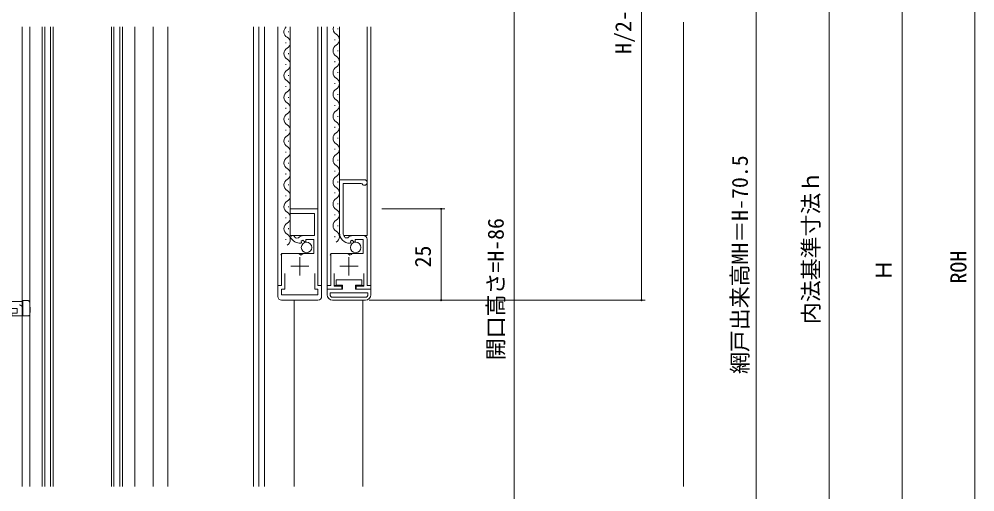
# Model space of a CAD drawing. Units: millimetres, scale not verified. Extents: x -495 to 495, y -800 to 801.
# Drawn here: x -298.8 to -36.5, y 144 to 273.7 of the extents above; entities that cross this region are included whole.
import ezdxf
from ezdxf.enums import TextEntityAlignment as Align

# ---------------------------------------------------------------- set-up
doc = ezdxf.new("R2010")
doc.units = ezdxf.units.MM
doc.header["$LTSCALE"] = 4
doc.linetypes.add('DOUBLE_CHAIN2', pattern=[12.8, 9, -1, 0.6, -0.6, 0.6, -1])
for name, color, linetype, lineweight in [('0-2_YKK_ZWAK', 6, 'Continuous', 9), ('0-3_YKK_11', 2, 'Continuous', 9), ('0-4_YKK_12', 4, 'Continuous', 9), ('0-5_YKK_13', 7, 'Continuous', 9), ('0-7_YSS_K', 3, 'Continuous', 9)]:
    doc.layers.add(name, color=color, linetype=linetype, lineweight=lineweight)
doc.styles.add('ＭＳ ゴシック', font='')
doc.styles.get('ＭＳ ゴシック').set_extended_font_data('MS Gothic')

msp = doc.modelspace()

# ---------------------------------------------------------------- linework, layer by layer
at = {"layer": '0-2_YKK_ZWAK'}
for p, q in [((-36.484, 378.586), (-36.484, 34.586)), ((-56.48, 373.586), (-56.48, 34.586)), ((-127.985, 354.09), (-127.985, 196.59)), ((-96.481, 353.59), (-96.481, 64.09)), ((-76.474, 343.579), (-76.482, 74.582)), ((-162.985, 338.087), (-162.985, 64.086)), ((-199.283, 221.59), (-181.985, 221.59)), ((-182.985, 221.59), (-182.985, 196.59)), ((-202.785, 196.59), (-126.985, 196.59)), ((-199.283, 196.59), (-181.985, 196.59))]:
    msp.add_line(p, q, dxfattribs=at)
for centre, start, end in [((-182.985, 221.59), 90, 270), ((-182.985, 221.59), 270, 90), ((-182.985, 196.59), 90, 270), ((-182.985, 196.59), 270, 90), ((-127.985, 196.59), 90, 270), ((-127.985, 196.59), 270, 90)]:
    msp.add_arc(centre, 0.159, start, end, dxfattribs=at)
at = {"layer": '0-3_YKK_11'}
for p, q in [((-297.986, 145.507), (-297.986, 271.51)), ((-295.886, 145.507), (-295.886, 271.51)), ((-292.486, 145.507), (-292.486, 271.51)), ((-291.786, 271.51), (-291.786, 145.507)), ((-290.186, 145.507), (-290.186, 271.51)), ((-289.486, 271.51), (-289.486, 145.507)), ((-273.486, 145.507), (-273.486, 271.51)), ((-272.786, 271.51), (-272.786, 145.507)), ((-271.186, 145.507), (-271.186, 271.51)), ((-270.486, 271.51), (-270.486, 145.507)), ((-267.086, 271.51), (-267.086, 145.507)), ((-261.986, 271.51), (-261.986, 215.086)), ((-261.986, 271.51), (-261.986, 145.507)), ((-257.986, 145.507), (-257.986, 271.51)), ((-257.986, 215.086), (-257.986, 271.51)), ((-234.486, 145.507), (-234.486, 271.51)), ((-232.986, 271.51), (-232.986, 145.507)), ((-231.486, 145.507), (-231.486, 271.51)), ((-227.785, 271.51), (-227.785, 200.59)), ((-224.886, 270.09), (-224.886, 270.29)), ((-224.385, 214.289), (-224.385, 271.51)), ((-216.785, 214.289), (-216.785, 271.51)), ((-215.785, 200.59), (-215.785, 271.51)), ((-214.286, 271.51), (-214.286, 200.589)), ((-211.386, 270.89), (-211.386, 271.09)), ((-210.886, 214.289), (-210.886, 271.51)), ((-203.286, 214.289), (-203.286, 271.51)), ((-202.286, 200.589), (-202.286, 271.51)), ((-212.146, 267.89), (-212.146, 268.09)), ((-225.646, 267.09), (-225.646, 267.29)), ((-211.386, 264.89), (-211.386, 265.09)), ((-224.886, 264.09), (-224.886, 264.29)), ((-225.646, 261.09), (-225.646, 261.29)), ((-212.146, 261.89), (-212.146, 262.09)), ((-224.886, 258.09), (-224.886, 258.29)), ((-211.386, 258.89), (-211.386, 259.09)), ((-225.646, 255.09), (-225.646, 255.29)), ((-212.146, 255.89), (-212.146, 256.09)), ((-224.886, 252.09), (-224.886, 252.29)), ((-211.386, 252.89), (-211.386, 253.09)), ((-225.646, 249.09), (-225.646, 249.29)), ((-212.146, 249.89), (-212.146, 250.09)), ((-211.386, 246.89), (-211.386, 247.09)), ((-224.886, 246.09), (-224.886, 246.29)), ((-212.146, 243.89), (-212.146, 244.09)), ((-225.646, 243.09), (-225.646, 243.29)), ((-224.886, 240.09), (-224.886, 240.29)), ((-211.386, 240.89), (-211.386, 241.09)), ((-225.646, 237.09), (-225.646, 237.29)), ((-212.146, 237.891), (-212.146, 238.091)), ((-224.886, 234.09), (-224.886, 234.29)), ((-211.386, 234.891), (-211.386, 235.091)), ((-225.646, 231.09), (-225.646, 231.29)), ((-212.146, 231.891), (-212.146, 232.091)), ((-224.886, 228.09), (-224.886, 228.29)), ((-211.386, 228.891), (-211.386, 229.091)), ((-212.146, 225.891), (-212.146, 226.091)), ((-225.646, 225.09), (-225.646, 225.29)), ((-211.386, 222.891), (-211.386, 223.091)), ((-224.886, 222.09), (-224.886, 222.29)), ((-225.646, 219.09), (-225.646, 219.29)), ((-212.146, 219.891), (-212.146, 220.091)), ((-224.886, 216.09), (-224.886, 216.29)), ((-211.386, 216.891), (-211.386, 217.091)), ((-225.646, 213.09), (-225.646, 213.29)), ((-224.385, 214.289), (-220.73, 214.289)), ((-216.786, 214.289), (-216.785, 214.289)), ((-212.146, 213.891), (-212.146, 214.091)), ((-210.886, 214.289), (-210.772, 214.289)), ((-209.708, 214.289), (-203.286, 214.289)), ((-261.986, 212.086), (-261.986, 145.507)), ((-257.986, 145.507), (-257.986, 212.086)), ((-226.485, 209.389), (-218.585, 209.389)), ((-212.986, 209.389), (-205.086, 209.389)), ((-227.785, 200.59), (-227.493, 200.59)), ((-216.069, 200.59), (-215.785, 200.59)), ((-214.286, 200.589), (-214, 200.589)), ((-212.368, 200.589), (-210.035, 200.589)), ((-206.535, 200.589), (-204.203, 200.589)), ((-202.575, 200.589), (-202.286, 200.589)), ((-223.286, 145.507), (-223.286, 196.59)), ((-204.486, 145.507), (-204.486, 196.59))]:
    msp.add_line(p, q, dxfattribs=at)
at = {"layer": '0-3_YKK_11', "linetype": 'DOUBLE_CHAIN2'}
for p, q in [((-298.022, 196.257), (-349.822, 196.257)), ((-297.822, 196.057), (-298.022, 196.257)), ((-297.822, 196.057), (-297.822, 192.257)), ((-297.822, 192.257), (-317.822, 192.257))]:
    msp.add_line(p, q, dxfattribs=at)
at = {"layer": '0-3_YKK_11'}
for centre, radius, start, end in [((-224.428, 270.19), 1.718, 129.83178, 240.79746), ((-210.928, 270.99), 1.718, 162.4138, 240.79746), ((-226.105, 267.19), 1.718, 299.20254, 60.79746), ((-212.605, 267.99), 1.718, 299.20254, 60.79746), ((-224.428, 264.19), 1.718, 119.20022, 240.79978), ((-210.928, 264.99), 1.718, 119.20022, 240.79978), ((-226.105, 261.19), 1.718, 299.20254, 60.79746), ((-212.605, 261.99), 1.718, 299.20254, 60.79746), ((-210.928, 258.99), 1.718, 119.20254, 240.79746), ((-224.428, 258.19), 1.718, 119.20254, 240.79746), ((-212.605, 255.99), 1.718, 299.20254, 60.79746), ((-226.105, 255.19), 1.718, 299.20254, 60.79746), ((-210.928, 252.99), 1.718, 119.20254, 240.79746), ((-224.428, 252.19), 1.718, 119.20254, 240.79746), ((-226.105, 249.19), 1.718, 299.20254, 60.79746), ((-212.605, 249.99), 1.718, 299.20254, 60.79746), ((-224.428, 246.19), 1.718, 119.20254, 240.79746), ((-210.928, 246.99), 1.718, 119.20254, 240.79746), ((-226.105, 243.19), 1.718, 299.20254, 60.79746), ((-212.605, 243.99), 1.718, 299.20254, 60.79746), ((-224.428, 240.19), 1.718, 119.20022, 240.79978), ((-210.928, 240.991), 1.718, 119.20022, 240.79978), ((-212.605, 237.991), 1.718, 299.20254, 60.79746), ((-226.105, 237.19), 1.718, 299.20254, 60.79746), ((-210.928, 234.991), 1.718, 119.20254, 240.79746), ((-224.428, 234.19), 1.718, 119.20254, 240.79746), ((-212.605, 231.991), 1.718, 299.20254, 60.79746), ((-226.105, 231.19), 1.718, 299.20254, 60.79746), ((-224.428, 228.19), 1.718, 119.20254, 240.79746), ((-210.928, 228.991), 1.718, 119.20254, 240.79746), ((-226.105, 225.19), 1.718, 299.20254, 60.79746), ((-212.605, 225.991), 1.718, 299.20254, 60.79746), ((-224.428, 222.19), 1.718, 119.20254, 240.79746), ((-210.928, 222.991), 1.718, 119.20254, 240.79746), ((-226.105, 219.19), 1.718, 299.20254, 60.79746), ((-212.605, 219.991), 1.718, 299.20254, 60.79746), ((-210.928, 216.991), 1.718, 119.20022, 240.79978), ((-224.428, 216.19), 1.718, 119.20022, 240.79978), ((-212.605, 213.991), 1.718, 299.20254, 60.79746), ((-226.105, 213.19), 1.718, 299.20254, 60.79746), ((-226.485, 208.889), 0.5, 90, 180), ((-212.986, 208.889), 0.5, 90, 180)]:
    msp.add_arc(centre, radius, start, end, dxfattribs=at)
at = {"layer": '0-4_YKK_12'}
for p, q in [((-202.285, 199.59), (-206.535, 199.59)), ((-202.285, 198.09), (-202.285, 199.59)), ((-213.485, 198.59), (-213.485, 198.09)), ((-203.085, 198.59), (-213.485, 198.59)), ((-212.785, 197.39), (-203.785, 197.39)), ((-203.085, 198.09), (-203.085, 198.59)), ((-212.785, 196.59), (-203.785, 196.59))]:
    msp.add_line(p, q, dxfattribs=at)
at = {"layer": '0-4_YKK_12', "linetype": 'DOUBLE_CHAIN2'}
for p, q in [((-297.822, 193.557), (-297.822, 195.975)), ((-296.406, 196.457), (-296.906, 196.457)), ((-297.822, 193.222), (-297.822, 193.557)), ((-297.822, 193.222), (-297.822, 192.257)), ((-297.822, 192.257), (-296.35, 192.257))]:
    msp.add_line(p, q, dxfattribs=at)
at = {"layer": '0-4_YKK_12'}
for points in [[(-206.535, 199.59), (-206.535, 200.69), (-204.785, 200.69), (-204.785, 202.19), (-211.785, 202.19), (-211.785, 200.69), (-210.035, 200.69), (-210.035, 199.59)], [(-210.035, 199.59), (-214.285, 199.59), (-214.285, 198.09)]]:
    msp.add_lwpolyline(points, dxfattribs=at)
at = {"layer": '0-4_YKK_12', "linetype": 'DOUBLE_CHAIN2'}
for points in [[(-296.906, 196.457), (-297.822, 196.457), (-297.822, 195.975)], [(-295.85, 192.74), (-295.822, 193.557), (-295.906, 195.975)]]:
    msp.add_lwpolyline(points, dxfattribs=at)
at = {"layer": '0-4_YKK_12'}
for centre in [(-219.931, 211.04), (-206.435, 211.04)]:
    msp.add_circle(centre, 1.45, dxfattribs=at)
for centre, radius, start, end in [((-212.785, 198.09), 1.5, 180, 270), ((-212.785, 198.09), 0.7, 180, 270), ((-203.785, 198.09), 1.5, 270, 0), ((-203.785, 198.09), 0.7, 270, 0)]:
    msp.add_arc(centre, radius, start, end, dxfattribs=at)
at = {"layer": '0-4_YKK_12', "linetype": 'DOUBLE_CHAIN2'}
for centre, start, end in [((-296.406, 195.957), 2, 90), ((-296.35, 192.757), 270, 358)]:
    msp.add_arc(centre, 0.5, start, end, dxfattribs=at)
at = {"layer": '0-5_YKK_13'}
for p, q in [((-222.146, 213.657), (-222.794, 213.587)), ((-209.284, 213.703), (-208.591, 213.712)), ((-207.185, 214.29), (-204.285, 214.289)), ((-221.786, 208.39), (-221.786, 203.39)), ((-208.285, 208.39), (-208.285, 203.39)), ((-224.286, 205.89), (-219.286, 205.89)), ((-210.785, 205.89), (-205.785, 205.89)), ((-225.886, 203.89), (-225.886, 199.59)), ((-226.785, 196.59), (-216.785, 196.59))]:
    msp.add_line(p, q, dxfattribs=at)
for points in [[(-210.885, 215.09), (-210.884, 229.59), (-204.034, 229.59)], [(-204.673, 228.447), (-204.929, 228.59), (-209.884, 228.59), (-209.885, 215.09)], [(-216.786, 200.59), (-216.786, 221.59), (-224.386, 221.59), (-224.386, 220.39), (-217.786, 220.39), (-217.786, 214.29), (-220.686, 214.29)], [(-221.484, 212.19), (-221.293, 212.442), (-221.378, 212.76), (-220.91, 213.031), (-220.333, 212.454), (-220.086, 212.556), (-220.086, 213.19), (-217.886, 213.19), (-217.886, 209.39), (-220.886, 209.39), (-221.186, 209.09), (-221.515, 208.937), (-222.055, 209.39), (-226.786, 209.39), (-226.786, 200.59), (-227.785, 200.59), (-227.785, 197.59)], [(-223.368, 214.16), (-223.615, 214.29), (-224.086, 214.29), (-224.347, 213.842)], [(-212.385, 203.89), (-212.386, 200.39), (-210.285, 200.39), (-210.285, 199.59), (-214.285, 199.59), (-214.285, 200.59), (-213.285, 200.59), (-213.285, 209.39), (-208.554, 209.39), (-208.014, 208.936), (-207.685, 209.09), (-207.385, 209.39), (-204.385, 209.389), (-204.385, 213.189), (-206.585, 213.19), (-206.585, 212.556), (-206.832, 212.454), (-207.409, 213.031), (-207.877, 212.76), (-207.792, 212.441), (-207.985, 212.19)], [(-203.285, 213.289), (-203.285, 200.59), (-202.285, 200.59), (-202.285, 199.59), (-206.285, 199.59), (-206.285, 200.39), (-204.185, 200.39), (-204.185, 203.889)], [(-225.886, 203.89), (-225.886, 199.59), (-226.786, 199.59), (-226.786, 198.09), (-216.786, 198.09), (-216.786, 199.59), (-217.686, 199.59), (-217.686, 203.89)], [(-215.785, 197.59), (-215.785, 200.59), (-216.786, 200.59)], [(-297.822, 194.257), (-297.822, 192.257), (-300.822, 192.257), (-300.822, 193.057), (-299.322, 193.057), (-299.322, 194.257), (-320.522, 194.257), (-320.522, 191.202), (-320.276, 190.907)]]:
    msp.add_lwpolyline(points, dxfattribs=at)
for centre, radius, start, end in [((-204.034, 228.84), 0.75, 211.58665, 89.99851), ((-221.517, 215.44), 3.25, 209.43741, 270.57952), ((-221.517, 215.44), 2.25, 214.65038, 235.40629), ((-220.686, 212.29), 2, 90.00001, 136.86692), ((-207.985, 215.09), 2.9, 179.99792, 269.99704), ((-207.985, 215.09), 1.9, 179.99785, 226.86448), ((-207.185, 212.29), 2, 89.99727, 134.6548), ((-204.285, 213.289), 1, 359.99703, 89.99701), ((-226.785, 197.59), 1, 180.00018, 270.00182), ((-216.785, 197.59), 1, 270.00184, 0.00022), ((-298.822, 194.257), 1, 0.00001, 89.99999)]:
    msp.add_arc(centre, radius, start, end, dxfattribs=at)
at = {"layer": '0-7_YSS_K'}
msp.add_line((-116.481, 272.805), (-116.481, 145.507), dxfattribs=at)

# ---------------------------------------------------------------- texts
at = {"layer": '0-2_YKK_ZWAK', "style": 'ＭＳ ゴシック'}
for s, rotation, p in [('H/2-23', 90, (-129.485, 264.14)), ('網戸出来高MH＝H-70.5', 90, (-97.481, 176.36)), ('内法基準寸法ｈ', 89.998, (-77.979, 190.041)), ('開口高さ=H-86', 90, (-164.485, 180.126)), ('25', 90, (-184.485, 205.57)), ('ROH', 90, (-37.484, 201.146)), ('Ｈ', 90, (-57.98, 201.846))]:
    msp.add_text(s, height=4.399, rotation=rotation, dxfattribs=at).set_placement(p, align=Align.BOTTOM_LEFT)

doc.saveas('drawing.dxf')
